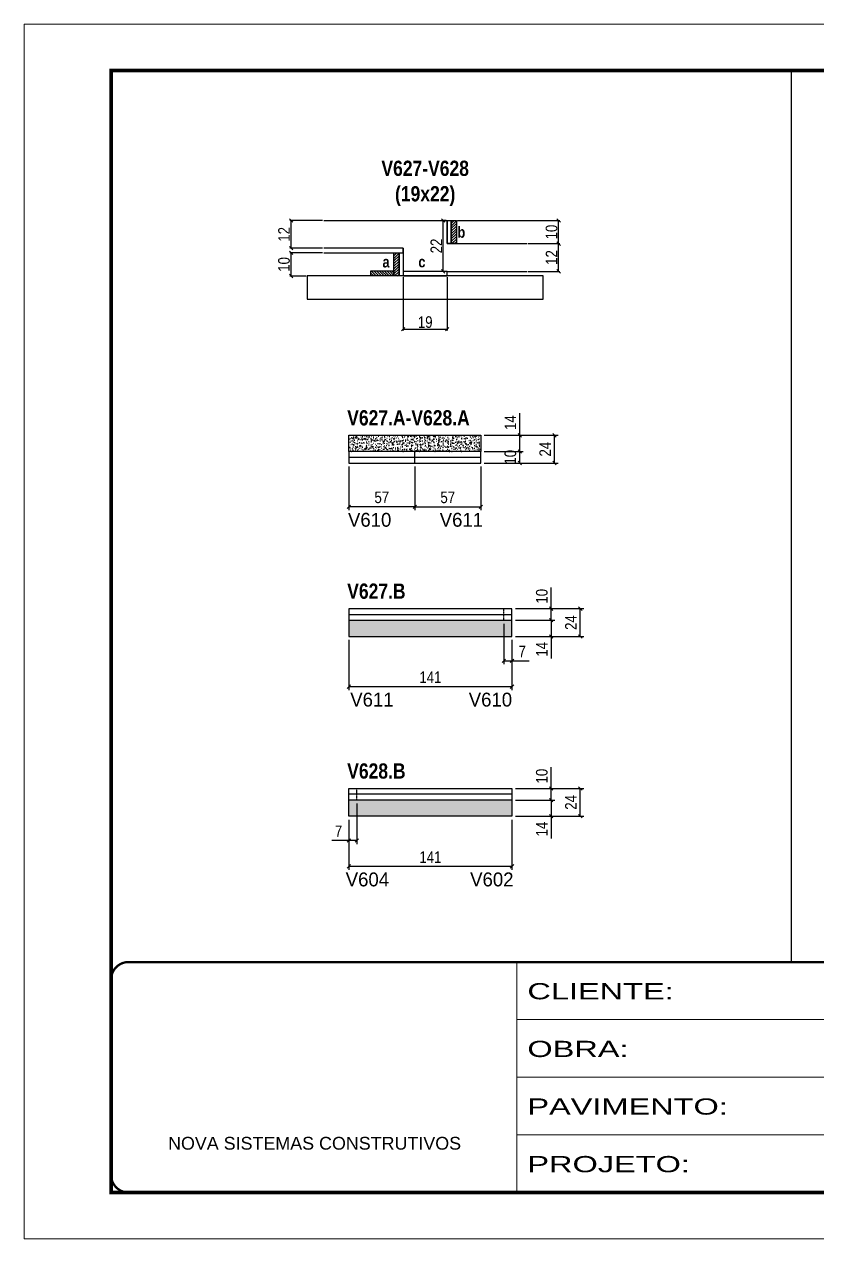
# Model space of a CAD drawing. Extents: x 13154 to 22413, y 1253 to 30260.
# Drawn here: x 16338 to 17023, y 20779 to 21829 of the extents above; entities that cross this region are included whole.
import ezdxf

# ---------------------------------------------------------------- set-up
doc = ezdxf.new("R2010")
doc.units = 0
for name, pattern in [('CONTINUO', [0]), ('DASHED', [0.75, 0.5, -0.25]), ('HIDDEN', [0.375, 0.25, -0.125])]:
    doc.linetypes.add(name, pattern=pattern)
for name, color, linetype in [('5', 5, 'Continuous'), ('barrote', 251, 'Continuous'), ('COTA', 241, 'Continuous'), ('detalhes', 4, 'Continuous'), ('NOMENCLATURA', 7, 'Continuous'), ('Painéis', 200, 'Continuous'), ('SARR_2.2x10', 60, 'Continuous'), ('SARR_2.2x7', 40, 'Continuous')]:
    doc.layers.add(name, color=color, linetype=linetype)
for name, color, linetype, lineweight in [('CONCRETO', 251, 'Continuous', 25), ('Folhas', 255, 'Continuous', 9), ('SARRAFO DE PRESSAO', 251, 'DASHED', 9)]:
    doc.layers.add(name, color=color, linetype=linetype, lineweight=lineweight)
doc.styles.add('ARIAL', font='arial.ttf')
doc.styles.add('COTA TECNICA', font='techl___.ttf', dxfattribs={"height": 10})
doc.styles.add('COTA TECNICA 2X', font='techl___.ttf', dxfattribs={"height": 10})
doc.styles.add('ROMAS860', font='ROMAS860.SHX')
doc.styles.add('TECNICA', font='techb___.ttf', dxfattribs={"height": 10})
doc.styles.add('Tecnologia', font='')
doc.styles.get('Tecnologia').set_extended_font_data('Forgotten Futurist')
doc.dimstyles.new('PAINEL', dxfattribs={"dimtxt": 10, "dimasz": 3, "dimexe": 3, "dimexo": 3, "dimgap": 3, "dimtad": 1, "dimdec": 1, "dimzin": 12, "dimdsep": 46, "dimtxsty": 'COTA TECNICA', "dimblk1": 'OBLIQUE', "dimblk2": 'OBLIQUE', "dimsah": 1, "dimcen": 0.9, "dimclrd": 4, "dimclre": 4, "dimclrt": 240, "dimadec": 1, "dimazin": 3, "dimtfac": 1, "dimtdec": 1, "dimtmove": 0, "dimatfit": 3, "dimfxl": 1, "dimtolj": 1, "dimtzin": 12, "dimarcsym": 0})
doc.dimstyles.new('SECAO', dxfattribs={"dimscale": 0.333333, "dimtxt": 5, "dimasz": 9, "dimexe": 3, "dimexo": 3, "dimgap": 3, "dimtad": 1, "dimdec": 1, "dimlfac": 0.5, "dimzin": 12, "dimdsep": 46, "dimtxsty": 'COTA TECNICA 2X', "dimblk1": 'OBLIQUE', "dimblk2": 'OBLIQUE', "dimsah": 1, "dimcen": 0.9, "dimclrd": 4, "dimclre": 4, "dimclrt": 240, "dimadec": 1, "dimazin": 3, "dimtfac": 1, "dimtdec": 1, "dimtmove": 0, "dimatfit": 3, "dimfxl": 1, "dimtolj": 1, "dimtzin": 12, "dimarcsym": 0})

# ---------------------------------------------------------------- blocks, each defined once
blk = doc.blocks.new('9999999999')
at = {"color": 30, "linetype": 'CONTINUO'}
for p, q in [((98564.6, 34230.2), (98564.6, 34429.4)), ((98564.6, 34379.6), (99584, 34379.6)), ((98564.6, 34329.8), (99488, 34329.8)), ((98564.6, 34280), (99488, 34280))]:
    blk.add_line(p, q, dxfattribs=at)
at = {"color": 30, "linetype": 'CONTINUO', "const_width": 2}
blk.add_lwpolyline([(99584, 34230.2), (99584, 34414.4, 0.414214), (99569, 34429.4), (98229, 34429.4, 0.414214), (98214, 34414.4), (98214, 34245.2, 0.414214), (98229, 34230.2), (99584, 34230.2)], format="xyb", dxfattribs=at)
at = {"layer": 'Folhas'}
blk.add_lwpolyline([(98139, 34190.2), (99624, 34190.2), (99624, 35240.2), (98139, 35240.2)], close=True, dxfattribs=at)
at = {"layer": 'Folhas', "color": 30, "const_width": 3}
blk.add_lwpolyline([(98214, 34230.2), (99584, 34230.2), (99584, 35200.2), (98214, 35200.2)], close=True, dxfattribs=at)
at = {"color": 7, "linetype": 'Continuous', "ltscale": 5, "style": 'ARIAL'}
blk.add_text('NOVA SISTEMAS CONSTRUTIVOS', height=11.059, dxfattribs=at).set_placement((98263.2, 34267.2))
at = {"layer": 'Folhas', "color": 7, "style": 'Tecnologia', "width": 1.5}
for s, p in [('CLIENTE:', (98573.7, 34397.2)), ('OBRA:', (98573.7, 34347.3)), ('PAVIMENTO:', (98573.7, 34297.5)), ('PROJETO:', (98573.7, 34247.7))]:
    blk.add_text(s, height=14, dxfattribs=at).set_placement(p)
blk = doc.blocks.new('_Oblique')
at = {"color": 0, "linetype": 'ByBlock', "lineweight": -2}
blk.add_line((-0.5, -0.5), (0.5, 0.5), dxfattribs=at)
blk = doc.blocks.new('*D1612')
at = {"layer": 'COTA', "color": 4, "lineweight": -2, "transparency": 16777216}
for p, q in [((16702.3, 21659.5), (16698.9, 21659.5)), ((16699.9, 21615.5), (16699.9, 21659.5)), ((16702.3, 21615.5), (16698.9, 21615.5))]:
    blk.add_line(p, q, dxfattribs=at)
at = {"layer": 'Defpoints', "color": 0, "transparency": 16777216}
for p in [(16699.9, 21659.5), (16703.3, 21659.5), (16703.3, 21615.5)]:
    blk.add_point(p, dxfattribs=at)
at = {"layer": 'COTA', "color": 4, "lineweight": -2, "transparency": 16777216, "xscale": 3, "yscale": 3, "zscale": 3}
for p, rotation in [((16699.9, 21659.5), 90), ((16699.9, 21615.5), 270)]:
    blk.add_blockref('_Oblique', p, dxfattribs=dict(at, rotation=rotation))
at = {"layer": 'COTA', "color": 240, "transparency": 16777216, "insert": (16693.9, 21637.5), "char_height": 10, "attachment_point": 5, "rotation": 90, "style": 'COTA TECNICA 2X'}
blk.add_mtext('\\A1;22', dxfattribs=at)
blk = doc.blocks.new('*D1613')
at = {"layer": 'COTA', "color": 4, "lineweight": -2, "transparency": 16777216}
for p, q in [((16595.6, 21631.5), (16567.4, 21631.5)), ((16568.4, 21611.5), (16568.4, 21631.5)), ((16581.3, 21611.5), (16567.4, 21611.5))]:
    blk.add_line(p, q, dxfattribs=at)
at = {"layer": 'Defpoints', "color": 0, "transparency": 16777216}
for p in [(16568.4, 21631.5), (16596.6, 21631.5), (16582.3, 21611.5)]:
    blk.add_point(p, dxfattribs=at)
at = {"layer": 'COTA', "color": 4, "lineweight": -2, "transparency": 16777216, "xscale": 3, "yscale": 3, "zscale": 3}
for p, rotation in [((16568.4, 21631.5), 90), ((16568.4, 21611.5), 270)]:
    blk.add_blockref('_Oblique', p, dxfattribs=dict(at, rotation=rotation))
at = {"layer": 'COTA', "color": 240, "transparency": 16777216, "insert": (16562.3, 21621.5), "char_height": 10, "attachment_point": 5, "rotation": 90, "style": 'COTA TECNICA 2X'}
blk.add_mtext('\\A1;10', dxfattribs=at)
blk = doc.blocks.new('*D1614')
at = {"layer": 'COTA', "color": 4, "lineweight": -2, "transparency": 16777216}
for p, q in [((16595.6, 21659.5), (16567.4, 21659.5)), ((16568.4, 21635.5), (16568.4, 21659.5)), ((16595.6, 21635.5), (16567.4, 21635.5))]:
    blk.add_line(p, q, dxfattribs=at)
at = {"layer": 'Defpoints', "color": 0, "transparency": 16777216}
for p in [(16568.4, 21659.5), (16596.6, 21659.5), (16596.6, 21635.5)]:
    blk.add_point(p, dxfattribs=at)
at = {"layer": 'COTA', "color": 4, "lineweight": -2, "transparency": 16777216, "xscale": 3, "yscale": 3, "zscale": 3}
for p, rotation in [((16568.4, 21659.5), 90), ((16568.4, 21635.5), 270)]:
    blk.add_blockref('_Oblique', p, dxfattribs=dict(at, rotation=rotation))
at = {"layer": 'COTA', "color": 240, "transparency": 16777216, "insert": (16562.3, 21647.5), "char_height": 10, "attachment_point": 5, "rotation": 90, "style": 'COTA TECNICA 2X'}
blk.add_mtext('\\A1;12', dxfattribs=at)
blk = doc.blocks.new('*D1615')
at = {"layer": 'COTA', "color": 4, "lineweight": -2, "transparency": 16777216}
for p, q in [((16773, 21639.5), (16800.6, 21639.5)), ((16799.6, 21615.5), (16799.6, 21639.5)), ((16773, 21615.5), (16800.6, 21615.5))]:
    blk.add_line(p, q, dxfattribs=at)
at = {"layer": 'Defpoints', "color": 0, "transparency": 16777216}
for p in [(16772, 21639.5), (16799.6, 21639.5), (16772, 21615.5)]:
    blk.add_point(p, dxfattribs=at)
at = {"layer": 'COTA', "color": 4, "lineweight": -2, "transparency": 16777216, "xscale": 3, "yscale": 3, "zscale": 3}
for p, rotation in [((16799.6, 21639.5), 90), ((16799.6, 21615.5), 270)]:
    blk.add_blockref('_Oblique', p, dxfattribs=dict(at, rotation=rotation))
at = {"layer": 'COTA', "color": 240, "transparency": 16777216, "insert": (16793.5, 21627.5), "char_height": 10, "attachment_point": 5, "rotation": 90, "style": 'COTA TECNICA 2X'}
blk.add_mtext('\\A1;12', dxfattribs=at)
blk = doc.blocks.new('*D1616')
at = {"layer": 'COTA', "color": 4, "lineweight": -2, "transparency": 16777216}
for p, q in [((16712.3, 21659.5), (16800.6, 21659.5)), ((16799.6, 21639.5), (16799.6, 21659.5)), ((16773, 21639.5), (16800.6, 21639.5))]:
    blk.add_line(p, q, dxfattribs=at)
at = {"layer": 'Defpoints', "color": 0, "transparency": 16777216}
for p in [(16711.3, 21659.5), (16799.6, 21659.5), (16772, 21639.5)]:
    blk.add_point(p, dxfattribs=at)
at = {"layer": 'COTA', "color": 4, "lineweight": -2, "transparency": 16777216, "xscale": 3, "yscale": 3, "zscale": 3}
for p, rotation in [((16799.6, 21659.5), 90), ((16799.6, 21639.5), 270)]:
    blk.add_blockref('_Oblique', p, dxfattribs=dict(at, rotation=rotation))
at = {"layer": 'COTA', "color": 240, "transparency": 16777216, "insert": (16793.5, 21649.5), "char_height": 10, "attachment_point": 5, "rotation": 90, "style": 'COTA TECNICA 2X'}
blk.add_mtext('\\A1;10', dxfattribs=at)
blk = doc.blocks.new('*D1617')
at = {"layer": 'COTA', "color": 4, "lineweight": -2, "transparency": 16777216}
for p, q in [((16665.3, 21610.5), (16665.3, 21564.5)), ((16703.3, 21610.5), (16703.3, 21564.5)), ((16665.3, 21565.5), (16703.3, 21565.5))]:
    blk.add_line(p, q, dxfattribs=at)
at = {"layer": 'Defpoints', "color": 0, "transparency": 16777216}
for p in [(16665.3, 21611.5), (16703.3, 21611.5), (16703.3, 21565.5)]:
    blk.add_point(p, dxfattribs=at)
at = {"layer": 'COTA', "color": 4, "lineweight": -2, "transparency": 16777216, "xscale": 3, "yscale": 3, "zscale": 3, "rotation": 180}
blk.add_blockref('_Oblique', (16665.3, 21565.5), dxfattribs=at)
at = {"layer": 'COTA', "color": 4, "lineweight": -2, "transparency": 16777216, "xscale": 3, "yscale": 3, "zscale": 3}
blk.add_blockref('_Oblique', (16703.3, 21565.5), dxfattribs=at)
at = {"layer": 'COTA', "color": 240, "transparency": 16777216, "insert": (16684.3, 21571.6), "char_height": 10, "attachment_point": 5, "style": 'COTA TECNICA 2X'}
blk.add_mtext('\\A1;19', dxfattribs=at)
blk = doc.blocks.new('*D1618')
at = {"layer": 'COTA', "color": 4, "lineweight": -2, "transparency": 16777216}
for p, q in [((16618.3, 21446.8), (16618.3, 21409)), ((16675.3, 21446.8), (16675.3, 21409)), ((16675.3, 21412), (16618.3, 21412))]:
    blk.add_line(p, q, dxfattribs=at)
at = {"layer": 'Defpoints', "color": 0, "transparency": 16777216}
for p in [(16618.3, 21449.8), (16675.3, 21449.8), (16618.3, 21412)]:
    blk.add_point(p, dxfattribs=at)
at = {"layer": 'COTA', "color": 4, "lineweight": -2, "transparency": 16777216, "xscale": 3, "yscale": 3, "zscale": 3, "rotation": 180}
blk.add_blockref('_Oblique', (16618.3, 21412), dxfattribs=at)
at = {"layer": 'COTA', "color": 4, "lineweight": -2, "transparency": 16777216, "xscale": 3, "yscale": 3, "zscale": 3}
blk.add_blockref('_Oblique', (16675.3, 21412), dxfattribs=at)
at = {"layer": 'COTA', "color": 240, "transparency": 16777216, "insert": (16646.8, 21420.1), "char_height": 10, "attachment_point": 5, "style": 'COTA TECNICA'}
blk.add_mtext('\\A1;57', dxfattribs=at)
blk = doc.blocks.new('*D1619')
at = {"layer": 'COTA', "color": 4, "lineweight": -2, "transparency": 16777216}
for p, q in [((16735.3, 21459.8), (16769, 21459.8)), ((16766, 21449.8), (16766, 21459.8)), ((16735.3, 21449.8), (16769, 21449.8))]:
    blk.add_line(p, q, dxfattribs=at)
at = {"layer": 'Defpoints', "color": 0, "transparency": 16777216}
for p in [(16732.3, 21459.8), (16766, 21459.8), (16732.3, 21449.8)]:
    blk.add_point(p, dxfattribs=at)
at = {"layer": 'COTA', "color": 4, "lineweight": -2, "transparency": 16777216, "xscale": 3, "yscale": 3, "zscale": 3}
for p, rotation in [((16766, 21459.8), 90), ((16766, 21449.8), 270)]:
    blk.add_blockref('_Oblique', p, dxfattribs=dict(at, rotation=rotation))
at = {"layer": 'COTA', "color": 240, "transparency": 16777216, "insert": (16757.9, 21454.8), "char_height": 10, "attachment_point": 5, "rotation": 90, "style": 'COTA TECNICA'}
blk.add_mtext('\\A1;10', dxfattribs=at)
blk = doc.blocks.new('*D1620')
at = {"layer": 'COTA', "color": 4, "lineweight": -2, "transparency": 16777216}
for p, q in [((16675.3, 21446.8), (16675.3, 21409)), ((16732.3, 21446.8), (16732.3, 21409)), ((16675.3, 21412), (16732.3, 21412))]:
    blk.add_line(p, q, dxfattribs=at)
at = {"layer": 'Defpoints', "color": 0, "transparency": 16777216}
for p in [(16675.3, 21449.8), (16732.3, 21449.8), (16732.3, 21412)]:
    blk.add_point(p, dxfattribs=at)
at = {"layer": 'COTA', "color": 4, "lineweight": -2, "transparency": 16777216, "xscale": 3, "yscale": 3, "zscale": 3, "rotation": 180}
blk.add_blockref('_Oblique', (16675.3, 21412), dxfattribs=at)
at = {"layer": 'COTA', "color": 4, "lineweight": -2, "transparency": 16777216, "xscale": 3, "yscale": 3, "zscale": 3}
blk.add_blockref('_Oblique', (16732.3, 21412), dxfattribs=at)
at = {"layer": 'COTA', "color": 240, "transparency": 16777216, "insert": (16703.8, 21420.1), "char_height": 10, "attachment_point": 5, "style": 'COTA TECNICA'}
blk.add_mtext('\\A1;57', dxfattribs=at)
blk = doc.blocks.new('*D1621')
at = {"layer": 'COTA', "color": 4, "lineweight": -2, "transparency": 16777216}
for p, q in [((16766, 21473.8), (16766, 21492.9)), ((16735.3, 21473.8), (16769, 21473.8)), ((16766, 21459.8), (16766, 21473.8)), ((16735.3, 21459.8), (16769, 21459.8))]:
    blk.add_line(p, q, dxfattribs=at)
at = {"layer": 'Defpoints', "color": 0, "transparency": 16777216}
for p in [(16732.3, 21473.8), (16766, 21473.8), (16732.3, 21459.8)]:
    blk.add_point(p, dxfattribs=at)
at = {"layer": 'COTA', "color": 4, "lineweight": -2, "transparency": 16777216, "xscale": 3, "yscale": 3, "zscale": 3}
for p, rotation in [((16766, 21473.8), 90), ((16766, 21459.8), 270)]:
    blk.add_blockref('_Oblique', p, dxfattribs=dict(at, rotation=rotation))
at = {"layer": 'COTA', "color": 240, "transparency": 16777216, "insert": (16757.9, 21484.8), "char_height": 10, "attachment_point": 5, "rotation": 90, "style": 'COTA TECNICA'}
blk.add_mtext('\\A1;14', dxfattribs=at)
blk = doc.blocks.new('*D1622')
at = {"layer": 'COTA', "color": 4, "lineweight": -2, "transparency": 16777216}
for p, q in [((16618.3, 21296.9), (16618.3, 21253.5)), ((16759.3, 21296.9), (16759.3, 21253.5)), ((16618.3, 21256.5), (16759.3, 21256.5))]:
    blk.add_line(p, q, dxfattribs=at)
at = {"layer": 'Defpoints', "color": 0, "transparency": 16777216}
for p in [(16618.3, 21299.9), (16759.3, 21299.9), (16759.3, 21256.5)]:
    blk.add_point(p, dxfattribs=at)
at = {"layer": 'COTA', "color": 4, "lineweight": -2, "transparency": 16777216, "xscale": 3, "yscale": 3, "zscale": 3, "rotation": 180}
blk.add_blockref('_Oblique', (16618.3, 21256.5), dxfattribs=at)
at = {"layer": 'COTA', "color": 4, "lineweight": -2, "transparency": 16777216, "xscale": 3, "yscale": 3, "zscale": 3}
blk.add_blockref('_Oblique', (16759.3, 21256.5), dxfattribs=at)
at = {"layer": 'COTA', "color": 240, "transparency": 16777216, "insert": (16688.8, 21264.6), "char_height": 10, "attachment_point": 5, "style": 'COTA TECNICA'}
blk.add_mtext('\\A1;141', dxfattribs=at)
blk = doc.blocks.new('*D1623')
at = {"layer": 'COTA', "color": 4, "lineweight": -2, "transparency": 16777216}
for p, q in [((16793.2, 21323.9), (16793.2, 21342.3)), ((16762.3, 21323.9), (16796.2, 21323.9)), ((16793.2, 21313.9), (16793.2, 21323.9)), ((16762.3, 21313.9), (16796.2, 21313.9))]:
    blk.add_line(p, q, dxfattribs=at)
at = {"layer": 'Defpoints', "color": 0, "transparency": 16777216}
for p in [(16759.3, 21323.9), (16793.2, 21323.9), (16759.3, 21313.9)]:
    blk.add_point(p, dxfattribs=at)
at = {"layer": 'COTA', "color": 4, "lineweight": -2, "transparency": 16777216, "xscale": 3, "yscale": 3, "zscale": 3}
for p, rotation in [((16793.2, 21323.9), 90), ((16793.2, 21313.9), 270)]:
    blk.add_blockref('_Oblique', p, dxfattribs=dict(at, rotation=rotation))
at = {"layer": 'COTA', "color": 240, "transparency": 16777216, "insert": (16785.1, 21334.6), "char_height": 10, "attachment_point": 5, "rotation": 90, "style": 'COTA TECNICA'}
blk.add_mtext('\\A1;10', dxfattribs=at)
blk = doc.blocks.new('*D1624')
at = {"layer": 'COTA', "color": 4, "lineweight": -2, "transparency": 16777216}
for p, q in [((16762.3, 21313.9), (16796.2, 21313.9)), ((16793.2, 21313.9), (16793.2, 21299.9)), ((16762.3, 21299.9), (16796.2, 21299.9)), ((16793.2, 21299.9), (16793.2, 21280.8))]:
    blk.add_line(p, q, dxfattribs=at)
at = {"layer": 'Defpoints', "color": 0, "transparency": 16777216}
for p in [(16759.3, 21313.9), (16759.3, 21299.9), (16793.2, 21299.9)]:
    blk.add_point(p, dxfattribs=at)
at = {"layer": 'COTA', "color": 4, "lineweight": -2, "transparency": 16777216, "xscale": 3, "yscale": 3, "zscale": 3}
for p, rotation in [((16793.2, 21313.9), 90), ((16793.2, 21299.9), 270)]:
    blk.add_blockref('_Oblique', p, dxfattribs=dict(at, rotation=rotation))
at = {"layer": 'COTA', "color": 240, "transparency": 16777216, "insert": (16785.1, 21288.8), "char_height": 10, "attachment_point": 5, "rotation": 90, "style": 'COTA TECNICA'}
blk.add_mtext('\\A1;14', dxfattribs=at)
blk = doc.blocks.new('*D1625')
at = {"layer": 'COTA', "color": 4, "lineweight": -2, "transparency": 16777216}
for p, q in [((16762.3, 21323.9), (16821.3, 21323.9)), ((16818.3, 21299.9), (16818.3, 21323.9)), ((16762.3, 21299.9), (16821.3, 21299.9))]:
    blk.add_line(p, q, dxfattribs=at)
at = {"layer": 'Defpoints', "color": 0, "transparency": 16777216}
for p in [(16759.3, 21323.9), (16818.3, 21323.9), (16759.3, 21299.9)]:
    blk.add_point(p, dxfattribs=at)
at = {"layer": 'COTA', "color": 4, "lineweight": -2, "transparency": 16777216, "xscale": 3, "yscale": 3, "zscale": 3}
for p, rotation in [((16818.3, 21323.9), 90), ((16818.3, 21299.9), 270)]:
    blk.add_blockref('_Oblique', p, dxfattribs=dict(at, rotation=rotation))
at = {"layer": 'COTA', "color": 240, "transparency": 16777216, "insert": (16810.2, 21311.9), "char_height": 10, "attachment_point": 5, "rotation": 90, "style": 'COTA TECNICA'}
blk.add_mtext('\\A1;24', dxfattribs=at)
blk = doc.blocks.new('*D1626')
at = {"layer": 'COTA', "color": 4, "lineweight": -2, "transparency": 16777216}
for p, q in [((16735.3, 21473.8), (16799.1, 21473.8)), ((16796.1, 21449.8), (16796.1, 21473.8)), ((16735.3, 21449.8), (16799.1, 21449.8))]:
    blk.add_line(p, q, dxfattribs=at)
at = {"layer": 'Defpoints', "color": 0, "transparency": 16777216}
for p in [(16732.3, 21473.8), (16796.1, 21473.8), (16732.3, 21449.8)]:
    blk.add_point(p, dxfattribs=at)
at = {"layer": 'COTA', "color": 4, "lineweight": -2, "transparency": 16777216, "xscale": 3, "yscale": 3, "zscale": 3}
for p, rotation in [((16796.1, 21473.8), 90), ((16796.1, 21449.8), 270)]:
    blk.add_blockref('_Oblique', p, dxfattribs=dict(at, rotation=rotation))
at = {"layer": 'COTA', "color": 240, "transparency": 16777216, "insert": (16788, 21461.8), "char_height": 10, "attachment_point": 5, "rotation": 90, "style": 'COTA TECNICA'}
blk.add_mtext('\\A1;24', dxfattribs=at)
blk = doc.blocks.new('*D1627')
at = {"layer": 'COTA', "color": 4, "lineweight": -2, "transparency": 16777216}
for p, q in [((16752.3, 21310.9), (16752.3, 21275.8)), ((16759.3, 21296.9), (16759.3, 21275.8)), ((16752.3, 21278.8), (16759.3, 21278.8)), ((16759.3, 21278.8), (16774, 21278.8))]:
    blk.add_line(p, q, dxfattribs=at)
at = {"layer": 'Defpoints', "color": 0, "transparency": 16777216}
for p in [(16752.3, 21313.9), (16759.3, 21299.9), (16759.3, 21278.8)]:
    blk.add_point(p, dxfattribs=at)
at = {"layer": 'COTA', "color": 4, "lineweight": -2, "transparency": 16777216, "xscale": 3, "yscale": 3, "zscale": 3, "rotation": 180}
blk.add_blockref('_Oblique', (16752.3, 21278.8), dxfattribs=at)
at = {"layer": 'COTA', "color": 4, "lineweight": -2, "transparency": 16777216, "xscale": 3, "yscale": 3, "zscale": 3}
blk.add_blockref('_Oblique', (16759.3, 21278.8), dxfattribs=at)
at = {"layer": 'COTA', "color": 240, "transparency": 16777216, "insert": (16768.1, 21286.9), "char_height": 10, "attachment_point": 5, "style": 'COTA TECNICA'}
blk.add_mtext('\\A1;7', dxfattribs=at)
blk = doc.blocks.new('*D1629')
at = {"layer": 'COTA', "color": 4, "lineweight": -2, "transparency": 16777216}
for p, q in [((16618.3, 21141.4), (16618.3, 21098.1)), ((16759.3, 21141.4), (16759.3, 21098.1)), ((16759.3, 21101.1), (16618.3, 21101.1))]:
    blk.add_line(p, q, dxfattribs=at)
at = {"layer": 'Defpoints', "color": 0, "transparency": 16777216}
for p in [(16618.3, 21144.4), (16759.3, 21144.4), (16618.3, 21101.1)]:
    blk.add_point(p, dxfattribs=at)
at = {"layer": 'COTA', "color": 4, "lineweight": -2, "transparency": 16777216, "xscale": 3, "yscale": 3, "zscale": 3, "rotation": 180}
blk.add_blockref('_Oblique', (16618.3, 21101.1), dxfattribs=at)
at = {"layer": 'COTA', "color": 4, "lineweight": -2, "transparency": 16777216, "xscale": 3, "yscale": 3, "zscale": 3}
blk.add_blockref('_Oblique', (16759.3, 21101.1), dxfattribs=at)
at = {"layer": 'COTA', "color": 240, "transparency": 16777216, "insert": (16688.8, 21109.1), "char_height": 10, "attachment_point": 5, "style": 'COTA TECNICA'}
blk.add_mtext('\\A1;141', dxfattribs=at)
blk = doc.blocks.new('*D1628')
at = {"layer": 'COTA', "color": 4, "lineweight": -2, "transparency": 16777216}
for p, q in [((16625.3, 21155.4), (16625.3, 21120.4)), ((16618.3, 21141.4), (16618.3, 21120.4)), ((16618.3, 21123.4), (16603.5, 21123.4)), ((16625.3, 21123.4), (16618.3, 21123.4))]:
    blk.add_line(p, q, dxfattribs=at)
at = {"layer": 'Defpoints', "color": 0, "transparency": 16777216}
for p in [(16625.3, 21158.4), (16618.3, 21144.4), (16618.3, 21123.4)]:
    blk.add_point(p, dxfattribs=at)
at = {"layer": 'COTA', "color": 4, "lineweight": -2, "transparency": 16777216, "xscale": 3, "yscale": 3, "zscale": 3, "rotation": 180}
blk.add_blockref('_Oblique', (16618.3, 21123.4), dxfattribs=at)
at = {"layer": 'COTA', "color": 4, "lineweight": -2, "transparency": 16777216, "xscale": 3, "yscale": 3, "zscale": 3}
blk.add_blockref('_Oblique', (16625.3, 21123.4), dxfattribs=at)
at = {"layer": 'COTA', "color": 240, "transparency": 16777216, "insert": (16609.4, 21131.4), "char_height": 10, "attachment_point": 5, "style": 'COTA TECNICA'}
blk.add_mtext('\\A1;7', dxfattribs=at)
blk = doc.blocks.new('*D1633')
at = {"layer": 'COTA', "color": 4, "lineweight": -2, "transparency": 16777216}
for p, q in [((16793.2, 21168.4), (16793.2, 21186.8)), ((16762.3, 21168.4), (16796.2, 21168.4)), ((16793.2, 21158.4), (16793.2, 21168.4)), ((16762.3, 21158.4), (16796.2, 21158.4))]:
    blk.add_line(p, q, dxfattribs=at)
at = {"layer": 'Defpoints', "color": 0, "transparency": 16777216}
for p in [(16759.3, 21168.4), (16793.2, 21168.4), (16759.3, 21158.4)]:
    blk.add_point(p, dxfattribs=at)
at = {"layer": 'COTA', "color": 4, "lineweight": -2, "transparency": 16777216, "xscale": 3, "yscale": 3, "zscale": 3}
for p, rotation in [((16793.2, 21168.4), 90), ((16793.2, 21158.4), 270)]:
    blk.add_blockref('_Oblique', p, dxfattribs=dict(at, rotation=rotation))
at = {"layer": 'COTA', "color": 240, "transparency": 16777216, "insert": (16785.1, 21179.1), "char_height": 10, "attachment_point": 5, "rotation": 90, "style": 'COTA TECNICA'}
blk.add_mtext('\\A1;10', dxfattribs=at)
blk = doc.blocks.new('*D1634')
at = {"layer": 'COTA', "color": 4, "lineweight": -2, "transparency": 16777216}
for p, q in [((16762.3, 21158.4), (16796.2, 21158.4)), ((16793.2, 21158.4), (16793.2, 21144.4)), ((16762.3, 21144.4), (16796.2, 21144.4)), ((16793.2, 21144.4), (16793.2, 21125.3))]:
    blk.add_line(p, q, dxfattribs=at)
at = {"layer": 'Defpoints', "color": 0, "transparency": 16777216}
for p in [(16759.3, 21158.4), (16759.3, 21144.4), (16793.2, 21144.4)]:
    blk.add_point(p, dxfattribs=at)
at = {"layer": 'COTA', "color": 4, "lineweight": -2, "transparency": 16777216, "xscale": 3, "yscale": 3, "zscale": 3}
for p, rotation in [((16793.2, 21158.4), 90), ((16793.2, 21144.4), 270)]:
    blk.add_blockref('_Oblique', p, dxfattribs=dict(at, rotation=rotation))
at = {"layer": 'COTA', "color": 240, "transparency": 16777216, "insert": (16785.1, 21133.3), "char_height": 10, "attachment_point": 5, "rotation": 90, "style": 'COTA TECNICA'}
blk.add_mtext('\\A1;14', dxfattribs=at)
blk = doc.blocks.new('*D1635')
at = {"layer": 'COTA', "color": 4, "lineweight": -2, "transparency": 16777216}
for p, q in [((16762.3, 21168.4), (16821.3, 21168.4)), ((16818.3, 21144.4), (16818.3, 21168.4)), ((16762.3, 21144.4), (16821.3, 21144.4))]:
    blk.add_line(p, q, dxfattribs=at)
at = {"layer": 'Defpoints', "color": 0, "transparency": 16777216}
for p in [(16759.3, 21168.4), (16818.3, 21168.4), (16759.3, 21144.4)]:
    blk.add_point(p, dxfattribs=at)
at = {"layer": 'COTA', "color": 4, "lineweight": -2, "transparency": 16777216, "xscale": 3, "yscale": 3, "zscale": 3}
for p, rotation in [((16818.3, 21168.4), 90), ((16818.3, 21144.4), 270)]:
    blk.add_blockref('_Oblique', p, dxfattribs=dict(at, rotation=rotation))
at = {"layer": 'COTA', "color": 240, "transparency": 16777216, "insert": (16810.2, 21156.4), "char_height": 10, "attachment_point": 5, "rotation": 90, "style": 'COTA TECNICA'}
blk.add_mtext('\\A1;24', dxfattribs=at)

msp = doc.modelspace()

# ---------------------------------------------------------------- hatches: boundary and pattern name
at = {"layer": 'COTA'}
h = msp.add_hatch(dxfattribs=at)
h.set_pattern_fill('AR-CONC', color=256, scale=0.03)
h.set_pattern_definition([(50, (39.0016, 37.9433), (5.4655401, -0.4781726), [0.5715, -6.2865]), (355, (39.0016, 37.9433), (-1.0573026, 5.7317054), [0.4572, -5.0292175]), (100.451445, (39.457, 37.9035), (4.4082374, 5.2535326), [0.4857003, -5.3427073]), (46.1842, (39.0016, 39.4673), (8.1323712, -1.2612698), [0.85725, -9.42975]), (96.635558, (39.679, 39.362), (7.122124, 7.4227837), [0.7285507, -8.0140682]), (351.18415, (39.0016, 39.467), (7.122124, 7.4227837), [0.685799, -7.543792]), (21, (39.7636, 39.0863), (4.54843174, -3.06795595), [0.5715, -6.2865]), (326, (39.7636, 39.0863), (1.8540609, 5.525639), [0.4572, -5.0292]), (71.451445, (40.1426, 38.8307), (6.4024926, 2.4576831), [0.4857003, -5.3426981]), (37.5, (39.0016, 37.9433), (0.0926581, 2.53665117), [0, -4.96824, 0, -5.1054, 0, -5.04825]), (7.5, (39.0016, 37.9433), (2.00458988, 3.00541724), [0, -2.91084, 0, -4.85394, 0, -1.92405]), (327.5, (37.3023, 37.9433), (4.06771786, -0.17186232), [0, -1.905, 0, -5.9436, 0, -7.8867]), (317.5, (36.5403, 37.9433), (4.44387544, 0.76279473), [0, -2.4765, 0, -3.94716, 0, -5.6007])])
h.paths.add_polyline_path([(16732.27, 21459.78), (16732.27, 21473.78), (16618.27, 21473.78), (16618.27, 21459.78)])
h = msp.add_hatch(dxfattribs=at)
h.set_pattern_fill('AR-CONC', color=256, scale=0.03)
h.set_pattern_definition([(50, (39.0016, 10.769), (5.4655401, -0.4781726), [0.5715, -6.2865]), (355, (39.0016, 10.769), (-1.0573026, 5.7317054), [0.4572, -5.0292175]), (100.451445, (39.457, 10.7294), (4.4082374, 5.2535326), [0.4857003, -5.3427073]), (46.1842, (39.0016, 12.293), (8.1323712, -1.2612698), [0.85725, -9.42975]), (96.635558, (39.679, 12.188), (7.122124, 7.4227837), [0.7285507, -8.0140682]), (351.18415, (39.0016, 12.293), (7.122124, 7.4227837), [0.685799, -7.543792]), (21, (39.7636, 11.912), (4.54843174, -3.06795595), [0.5715, -6.2865]), (326, (39.7636, 11.912), (1.8540609, 5.525639), [0.4572, -5.0292]), (71.451445, (40.1426, 11.6566), (6.4024926, 2.4576831), [0.4857003, -5.3426981]), (37.5, (39.0016, 10.7692), (0.0926581, 2.53665117), [0, -4.96824, 0, -5.1054, 0, -5.04825]), (7.5, (39.0016, 10.7692), (2.00458988, 3.00541724), [0, -2.91084, 0, -4.85394, 0, -1.92405]), (327.5, (37.3023, 10.7692), (4.06771786, -0.17186232), [0, -1.905, 0, -5.9436, 0, -7.8867]), (317.5, (36.5403, 10.7692), (4.44387544, 0.76279473), [0, -2.4765, 0, -3.94716, 0, -5.6007])])
h.paths.add_polyline_path([(16759.27, 21299.89), (16759.27, 21313.89), (16618.27, 21313.89), (16618.27, 21299.89)])
h = msp.add_hatch(dxfattribs=at)
h.set_pattern_fill('AR-CONC', color=256, scale=0.03)
h.set_pattern_definition([(50, (39.0016, -144.7097), (5.4655401, -0.4781726), [0.5715, -6.2865]), (355, (39.0016, -144.71), (-1.0573026, 5.7317054), [0.4572, -5.0292175]), (100.451445, (39.457, -144.7496), (4.4082374, 5.2535326), [0.4857003, -5.3427073]), (46.1842, (39.0016, -143.186), (8.1323712, -1.2612698), [0.85725, -9.42975]), (96.635558, (39.679, -143.291), (7.122124, 7.4227837), [0.7285507, -8.0140682]), (351.18415, (39.0016, -143.186), (7.122124, 7.4227837), [0.685799, -7.543792]), (21, (39.7636, -143.5667), (4.54843174, -3.06795595), [0.5715, -6.2865]), (326, (39.7636, -143.567), (1.8540609, 5.525639), [0.4572, -5.0292]), (71.451445, (40.1426, -143.8224), (6.4024926, 2.4576831), [0.4857003, -5.3426981]), (37.5, (39.0016, -144.7097), (0.0926581, 2.53665117), [0, -4.96824, 0, -5.1054, 0, -5.04825]), (7.5, (39.0016, -144.7097), (2.00458988, 3.00541724), [0, -2.91084, 0, -4.85394, 0, -1.92405]), (327.5, (37.3023, -144.7097), (4.06771786, -0.17186232), [0, -1.905, 0, -5.9436, 0, -7.8867]), (317.5, (36.5403, -144.7097), (4.44387544, 0.76279473), [0, -2.4765, 0, -3.94716, 0, -5.6007])])
h.paths.add_polyline_path([(16759.27, 21144.41), (16759.27, 21158.41), (16618.27, 21158.41), (16618.27, 21144.41)])
at = {"layer": 'SARR_2.2x10'}
h = msp.add_hatch(dxfattribs=at)
h.set_pattern_fill('ANSI31', color=256, scale=0.5)
h.set_pattern_definition([(45, (-106805.2851, -11534.0103), (-1.122532015, 1.122532015), [])])
h.paths.add_polyline_path([(16711.28, 21659.53), (16706.88, 21659.53), (16706.88, 21639.53), (16711.28, 21639.53)])
h = msp.add_hatch(dxfattribs=at)
h.set_pattern_fill('ANSI31', color=256, scale=0.5)
h.set_pattern_definition([(45, (-106854.8851, -11562.0103), (-1.122532015, 1.122532015), [])])
h.paths.add_polyline_path([(16661.68, 21631.53), (16657.28, 21631.53), (16657.28, 21611.53), (16661.68, 21611.53)])
h = msp.add_hatch(dxfattribs=at)
h.set_pattern_fill('ANSI31', color=256, scale=0.5, angle=90)
h.set_pattern_definition([(135, (49830.8232, -101900.6414), (-1.122532015, -1.122532015), [])])
h.paths.add_polyline_path([(16637.28, 21615.93), (16637.28, 21611.53), (16657.28, 21611.53), (16657.28, 21615.93)])

# ---------------------------------------------------------------- linework, layer by layer
at = {"layer": 'barrote'}
msp.add_lwpolyline([(16582.33, 21591.53), (16786.24, 21591.53), (16786.24, 21611.53), (16582.33, 21611.53)], close=True, dxfattribs=at)
at = {"layer": 'CONCRETO', "linetype": 'Continuous'}
for p, q in [((16596.59, 21659.53), (16703.28, 21659.53)), ((16703.28, 21659.53), (16703.28, 21639.53)), ((16665.28, 21635.53), (16665.28, 21615.13)), ((16703.28, 21639.53), (16771.98, 21639.53))]:
    msp.add_line(p, q, dxfattribs=at)
at = {"layer": 'COTA'}
for p, q in [((17000.5, 21789.15), (17000.5, 21018.39)), ((16618.27, 21459.78), (16618.27, 21473.78)), ((16618.27, 21473.78), (16732.27, 21473.78)), ((16732.27, 21473.78), (16732.27, 21459.78)), ((16618.27, 21313.89), (16618.27, 21299.89)), ((16759.27, 21299.89), (16759.27, 21313.89)), ((16618.27, 21299.89), (16759.27, 21299.89)), ((16618.27, 21144.41), (16618.27, 21158.41)), ((16759.27, 21158.41), (16759.27, 21144.41)), ((16759.27, 21144.41), (16618.27, 21144.41))]:
    msp.add_line(p, q, dxfattribs=at)
at = {"layer": 'Painéis', "linetype": 'Continuous'}
msp.add_line((16675.27, 21449.78), (16675.27, 21459.78), dxfattribs=at)
for points in [[(16703.28, 21639.53), (16703.28, 21659.53), (16706.88, 21659.53), (16706.88, 21639.53)], [(16703.28, 21615.53), (16665.28, 21615.53), (16665.28, 21611.53), (16703.28, 21611.53)], [(16618.27, 21449.78), (16732.27, 21449.78), (16732.27, 21459.78), (16618.27, 21459.78)], [(16618.27, 21313.89), (16759.27, 21313.89), (16759.27, 21323.89), (16618.27, 21323.89)], [(16759.27, 21158.41), (16618.27, 21158.41), (16618.27, 21168.41), (16759.27, 21168.41)]]:
    msp.add_lwpolyline(points, close=True, dxfattribs=at)
for points in [[(16596.59, 21631.53), (16665.28, 21631.53), (16665.28, 21635.53), (16596.59, 21635.53)], [(16771.98, 21611.53), (16703.28, 21611.53), (16703.28, 21615.53), (16771.98, 21615.53)]]:
    msp.add_lwpolyline(points, dxfattribs=at)
at = {"layer": 'Painéis', "linetype": 'Continuous', "elevation": 0}
msp.add_lwpolyline([(16661.68, 21611.53), (16661.68, 21631.53), (16665.28, 21631.53), (16665.28, 21611.53)], close=True, dxfattribs=at)
at = {"layer": 'SARR_2.2x10'}
for p, q in [((16618.27, 21454.78), (16675.27, 21454.78)), ((16675.27, 21454.78), (16732.27, 21454.78)), ((16618.27, 21318.89), (16759.27, 21318.89)), ((16759.27, 21163.41), (16618.27, 21163.41))]:
    msp.add_line(p, q, dxfattribs=at)
msp.add_lwpolyline([(16711.28, 21659.53), (16711.28, 21639.53), (16706.88, 21639.53), (16706.88, 21659.53)], close=True, dxfattribs=at)
at = {"layer": 'SARR_2.2x10', "elevation": 0}
for points in [[(16661.68, 21631.53), (16661.68, 21611.53), (16657.28, 21611.53), (16657.28, 21631.53)], [(16637.28, 21615.93), (16657.28, 21615.93), (16657.28, 21611.53), (16637.28, 21611.53)]]:
    msp.add_lwpolyline(points, close=True, dxfattribs=at)
at = {"layer": 'SARR_2.2x7', "linetype": 'HIDDEN'}
for p, q in [((16752.27, 21313.89), (16752.27, 21323.89)), ((16625.27, 21158.41), (16625.27, 21168.41))]:
    msp.add_line(p, q, dxfattribs=at)

# ---------------------------------------------------------------- block references
at = {"layer": 'SARRAFO DE PRESSAO', "color": 6, "linetype": 'ByBlock'}
msp.add_blockref('9999999999', (-81801.1, -13411.06), dxfattribs=at)

# ---------------------------------------------------------------- texts
at = {"layer": '5', "linetype": 'Continuous', "style": 'ROMAS860'}
for s, rotation, p in [('V610', 359.99996, (16617.57, 21394.74)), ('V611', 359.99996, (16696.83, 21394.74)), ('V611', 359.99996, (16619.53, 21239.26)), ('V610', 359.99996, (16721.92, 21239.26)), ('V604', 0.00004, (16615.61, 21083.78)), ('V602', 0.00004, (16723.14, 21083.78))]:
    msp.add_text(s, height=12, rotation=rotation, dxfattribs=at).set_placement(p)
at = {"layer": 'detalhes', "style": 'TECNICA'}
for s, p in [('b', (16712.18, 21644.58)), ('a', (16647.41, 21618.9)), ('c', (16678.39, 21619))]:
    msp.add_text(s, height=9.6, dxfattribs=at).set_placement(p)
at = {"layer": 'NOMENCLATURA', "style": 'TECNICA'}
for s, p in [('V627.A-V628.A', (16616.89, 21482.3)), ('V627.B', (16616.89, 21332.41)), ('V628.B', (16616.89, 21176.93))]:
    msp.add_text(s, height=13.2, dxfattribs=at).set_placement(p)
at = {"layer": 'NOMENCLATURA', "insert": (16684.28, 21711.22), "char_height": 13.2, "attachment_point": 2, "style": 'TECNICA'}
msp.add_mtext_dynamic_manual_height_columns('V627-V628\\P(19x22)', width=300.2766, gutter_width=1, heights=[0], dxfattribs=at)

# ---------------------------------------------------------------- dimensions: what is measured, and where the dimension line sits
at = {"layer": 'COTA'}
for base, p1, p2, angle, dimstyle, picture, middle in [((16568.39, 21659.53), (16596.59, 21635.53), (16596.59, 21659.53), 90, 'SECAO', '*D1614', (16562.33, 21647.53)), ((16699.94, 21659.53), (16703.28, 21615.53), (16703.28, 21659.53), 90, 'SECAO', '*D1612', (16693.94, 21637.53)), ((16799.59, 21659.53), (16771.98, 21639.53), (16711.28, 21659.53), 90, 'SECAO', '*D1616', (16793.49, 21649.53)), ((16799.59, 21639.53), (16771.98, 21615.53), (16771.98, 21639.53), 90, 'SECAO', '*D1615', (16793.53, 21627.53)), ((16765.98, 21473.78), (16732.27, 21459.78), (16732.27, 21473.78), 90, 'PAINEL', '*D1621', (16757.91, 21484.84)), ((16796.09, 21473.78), (16732.27, 21449.78), (16732.27, 21473.78), 90, 'PAINEL', '*D1626', (16788.02, 21461.78)), ((16793.17, 21323.89), (16759.27, 21313.89), (16759.27, 21323.89), 90, 'PAINEL', '*D1623', (16785.07, 21334.6)), ((16818.31, 21323.89), (16759.27, 21299.89), (16759.27, 21323.89), 90, 'PAINEL', '*D1625', (16810.24, 21311.89)), ((16793.17, 21299.89), (16759.27, 21313.89), (16759.27, 21299.89), 90, 'PAINEL', '*D1624', (16785.1, 21288.83)), ((16793.17, 21168.41), (16759.27, 21158.41), (16759.27, 21168.41), 90, 'PAINEL', '*D1633', (16785.07, 21179.12)), ((16818.31, 21168.41), (16759.27, 21144.41), (16759.27, 21168.41), 90, 'PAINEL', '*D1635', (16810.24, 21156.41)), ((16618.27, 21123.36), (16625.27, 21158.41), (16618.27, 21144.41), 180, 'PAINEL', '*D1628', (16609.4, 21131.43)), ((16793.17, 21144.41), (16759.27, 21158.41), (16759.27, 21144.41), 90, 'PAINEL', '*D1634', (16785.1, 21133.35)), ((16618.27, 21101.05), (16759.27, 21144.41), (16618.27, 21144.41), 180, 'PAINEL', '*D1629', (16688.77, 21109.13))]:
    dim = msp.add_linear_dim(base=base, p1=p1, p2=p2, angle=angle, dimstyle=dimstyle, dxfattribs=at)
    dim.commit()
    dim.dimension.update_dxf_attribs({"geometry": picture, "text_midpoint": middle})
for base, p1, p2, dimstyle, picture, middle in [((16568.39, 21631.53), (16582.33, 21611.53), (16596.59, 21631.53), 'SECAO', '*D1613', (16568.39, 21621.53)), ((16765.98, 21459.78), (16732.27, 21449.78), (16732.27, 21459.78), 'PAINEL', '*D1619', (16765.98, 21454.78))]:
    dim = msp.add_linear_dim(base=base, p1=p1, p2=p2, angle=90, dimstyle=dimstyle, dxfattribs=at)
    dim.commit()
    dim.dimension.update_dxf_attribs({"geometry": picture, "text_midpoint": middle, "dimtype": 160})
for base, p1, p2, dimstyle, picture, middle in [((16703.28, 21565.5), (16665.28, 21611.53), (16703.28, 21611.53), 'SECAO', '*D1617', (16684.28, 21571.59)), ((16618.27, 21412.01), (16675.27, 21449.78), (16618.27, 21449.78), 'PAINEL', '*D1618', (16646.77, 21420.12)), ((16732.27, 21412.01), (16675.27, 21449.78), (16732.27, 21449.78), 'PAINEL', '*D1620', (16703.77, 21420.12)), ((16759.27, 21278.84), (16752.27, 21313.89), (16759.27, 21299.89), 'PAINEL', '*D1627', (16768.13, 21286.91)), ((16759.27, 21256.53), (16618.27, 21299.89), (16759.27, 21299.89), 'PAINEL', '*D1622', (16688.77, 21264.6))]:
    dim = msp.add_linear_dim(base=base, p1=p1, p2=p2, dimstyle=dimstyle, dxfattribs=at)
    dim.commit()
    dim.dimension.update_dxf_attribs({"geometry": picture, "text_midpoint": middle})

doc.saveas('drawing.dxf')
